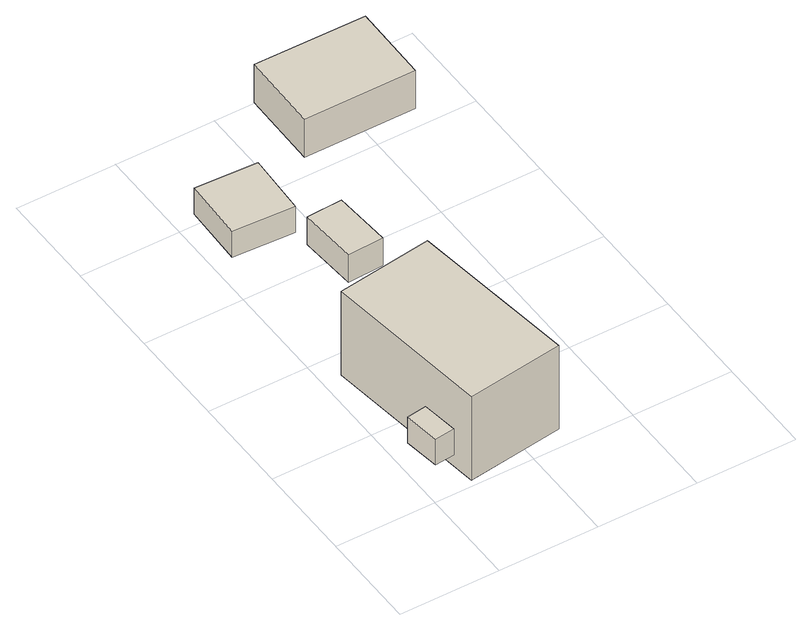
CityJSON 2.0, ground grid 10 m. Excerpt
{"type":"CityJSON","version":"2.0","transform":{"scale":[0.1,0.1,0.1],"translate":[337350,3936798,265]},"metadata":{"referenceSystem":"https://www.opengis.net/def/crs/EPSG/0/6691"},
"CityObjects":{
"building1":{"type":"Building","attributes":{"BuildingIDAttribute.prefecture":"14","BuildingIDAttribute.city":"14151","BuildingDetailAttribute.surveyYear":2015,"BuildingLandSlideRiskAttribute.description":"1","BuildingLandSlideRiskAttribute.areaType":"1"},"geometry":[{"type":"Solid","lod":"1","boundaries":[[[[0,1,2,3]],[[2,4,5,3]],[[1,6,4,2]],[[0,7,6,1]],[[3,5,7,0]],[[4,6,7,5]]]]}]},
"building2":{"type":"Building","attributes":{"usage":"401","measuredHeight":12.2,"storeysAboveGround":2,"BuildingIDAttribute.prefecture":"14","BuildingIDAttribute.city":"14151","BuildingDetailAttribute.totalFloorArea":278.98,"BuildingDetailAttribute.buildingFootprintArea":139.49,"BuildingDetailAttribute.buildingStructureType":"601","BuildingDetailAttribute.buildingStructureOrgType":"1","BuildingDetailAttribute.orgUsage":"61","BuildingDetailAttribute.surveyYear":2015,"BuildingLandSlideRiskAttribute.description":"1","BuildingLandSlideRiskAttribute.areaType":"1"},"geometry":[{"type":"Solid","lod":"1","boundaries":[[[[8,9,10,11]],[[10,12,13,11]],[[9,14,12,10]],[[8,15,14,9]],[[11,13,15,8]],[[12,14,15,13]]]]}]},
"building3":{"type":"Building","attributes":{"usage":"451","storeysAboveGround":1,"BuildingIDAttribute.prefecture":"14","BuildingIDAttribute.city":"14151","BuildingDetailAttribute.totalFloorArea":39.53,"BuildingDetailAttribute.buildingFootprintArea":39.53,"BuildingDetailAttribute.buildingStructureType":"610","BuildingDetailAttribute.buildingStructureOrgType":"2","BuildingDetailAttribute.orgUsage":"200","BuildingDetailAttribute.surveyYear":2015},"geometry":[{"type":"Solid","lod":"1","boundaries":[[[[16,17,18,19]],[[18,20,21,19]],[[17,22,20,18]],[[16,23,22,17]],[[19,21,23,16]],[[20,22,23,21]]]]}]},
"building4":{"type":"Building","attributes":{"measuredHeight":3.4,"BuildingIDAttribute.prefecture":"14","BuildingIDAttribute.city":"14151","BuildingDetailAttribute.surveyYear":2015},"geometry":[{"type":"Solid","lod":"1","boundaries":[[[[24,25,26,27]],[[26,28,29,27]],[[25,30,28,26]],[[24,31,30,25]],[[27,29,31,24]],[[28,30,31,29]]]]}]},
"building5":{"type":"Building","attributes":{"usage":"411","measuredHeight":4.9,"storeysAboveGround":1,"BuildingIDAttribute.prefecture":"14","BuildingIDAttribute.city":"14151","BuildingDetailAttribute.totalFloorArea":72.23,"BuildingDetailAttribute.buildingFootprintArea":72.23,"BuildingDetailAttribute.buildingStructureType":"601","BuildingDetailAttribute.buildingStructureOrgType":"1","BuildingDetailAttribute.orgUsage":"10","BuildingDetailAttribute.surveyYear":2015},"geometry":[{"type":"Solid","lod":"1","boundaries":[[[[32,33,34,35]],[[34,36,37,35]],[[33,38,36,34]],[[32,39,38,33]],[[35,37,39,32]],[[36,38,39,37]]]]}]}
},
"vertices":[
[20,46,38],[25,9,38],[5,7,38],[0,43,38],[5,7,68],[0,43,68],[25,9,68],[20,46,68],
[138,20,2],[41,7,2],[19,177,2],[115,190,2],[19,177,99],[115,190,99],[41,7,99],[138,20,99],
[77,396,17],[74,333,17],[12,336,17],[14,399,17],[12,336,47],[14,399,47],[74,333,47],[77,396,47],
[74,315,17],[110,317,17],[114,258,17],[78,256,17],[114,258,49],[78,256,49],[110,317,49],[74,315,49],
[248,493,10],[247,413,10],[135,413,10],[136,494,10],[135,413,54],[136,494,54],[247,413,54],[248,493,54]
]}
